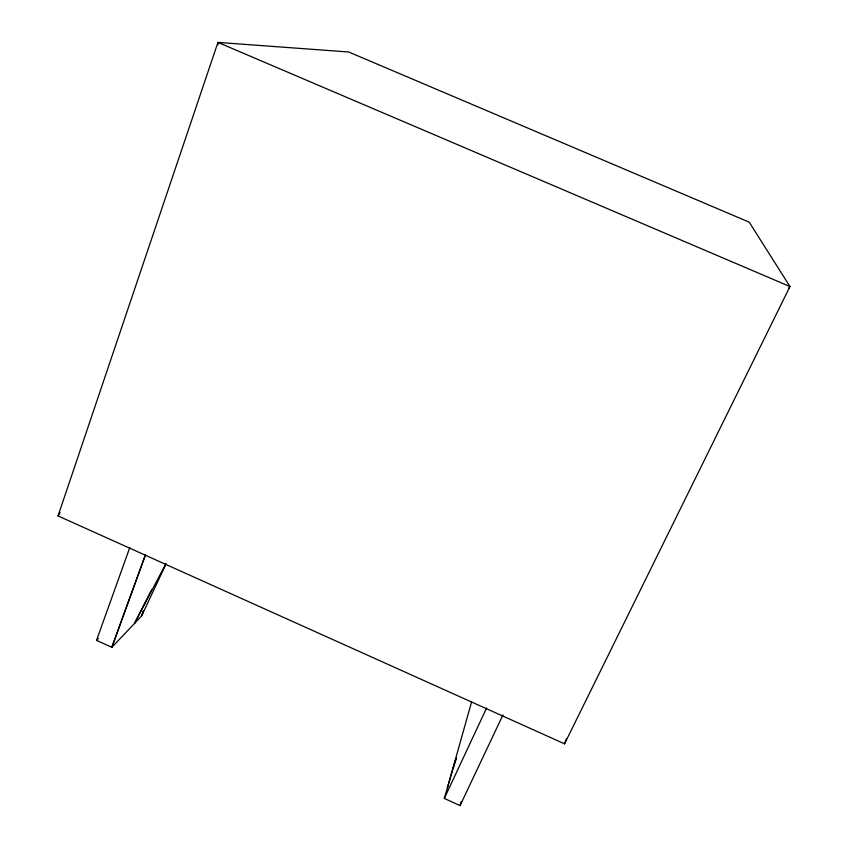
<?xml version="1.0" encoding="UTF-8"?>
<svg xmlns="http://www.w3.org/2000/svg" width="848" height="848" viewBox="0 0 848 848"><rect width="100%" height="100%" fill="white"/><g stroke="black" fill="none" stroke-linecap="round" stroke-linejoin="round"><path stroke-width="1.27" d="M217.915 44.933L217.947 42.4L348.708 51.993L749.219 222.155L789.954 286.539L564.556 743.834L58.046 515.923L217.947 42.4L789.954 286.539L788.439 288.649M455.683 759.49L444.31 798.434L460.072 805.6L461.089 801.795M447.362 787.962L471.552 702.049M453.224 767.906L456.563 757.858M166.049 563.909L141.595 615.977L111.83 647.321L96.524 640.357L129.829 547.469M564.556 743.834L566.305 738.99M145.464 554.709L111.83 647.321L145.559 554.624M444.31 798.434L486.635 707.932M460.072 805.6L502.949 714.928M151.75 589.445L134.472 623.481L165.826 563.846M58.046 515.923L60.102 512.542M96.524 640.357L98.379 638.48M143.418 611.005L141.595 615.977L143.429 611.005"/></g></svg>
